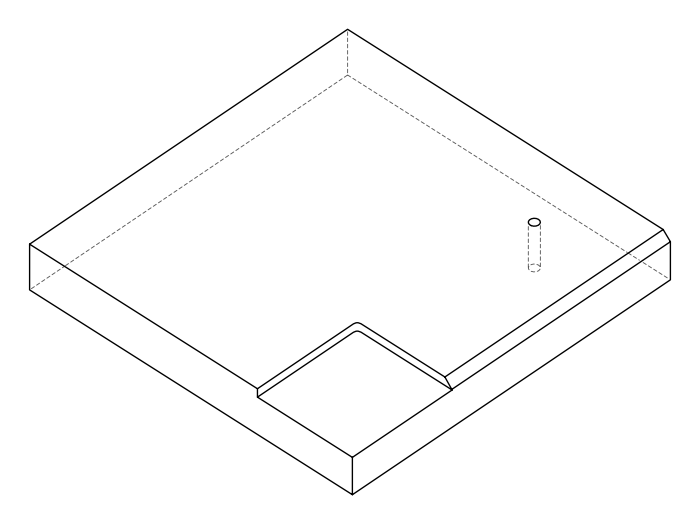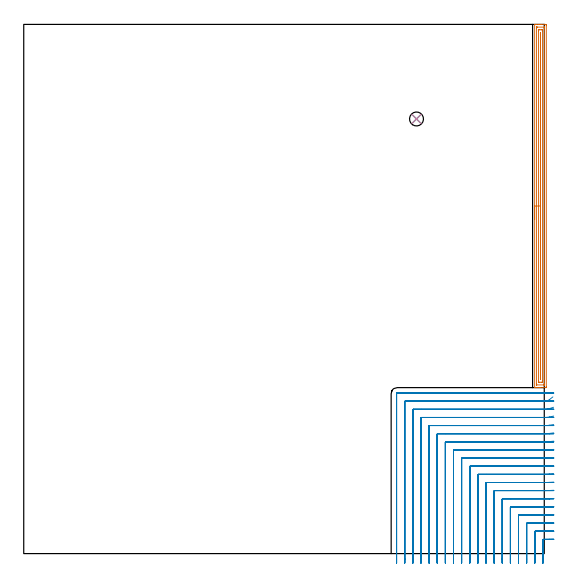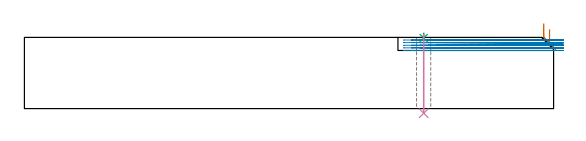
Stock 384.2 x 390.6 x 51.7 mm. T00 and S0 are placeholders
(PLAN: 4 operations, 3 tool changes, 36.7 min)
(1 AREA_MILL | FG_CHAMFER_SURFACE | UGT0205_001 | 8.73 min | 10112 mm3)
(2 MILL_CORNER_NOTCH_RECTANGULAR | CORNER_NOTCH_RECTANGULAR | UGT0201_126 | Follow Part, ap 2, ae 75% | 27.67 min | 131282 mm3)
(3 SPOT_DRILL | STEP1HOLE | NXT0321_9005460120000 | 0.03 min | 6 mm3)
(4 DRILL_THROUGH_HOLE_INTO_CENTER | STEP1HOLE | NXT0301_074 | 0.23 min | 4287 mm3)
(TOOL UGT0205_001 | Chamfer Mill 20 x 3 x 45 deg. | D20 FL50 Z2)
(TOOL UGT0201_126 | Carbide End Mill 8.0 | D8 FL15 Z4)
(TOOL NXT0321_9005460120000 | NC Spot Drill, 142deg, 12mm, Carbide, Uncoated | D12 PA142 FL30 Z2)
(TOOL NXT0301_074 | Carbide Drill 10.3mm [860.1-1030-031A1-MM 2214] | D10.3 PA140 FL55 Z2)
(OP 1 AREA_MILL)
G17 G21 G94 G90
T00 M6
G54
G17 G0 G90 X377.1 Y246.55 S1061 M3
G43 Z61.7 H0
G94 G1 Y246.588 Z60.828 F250.
Y246.702 Z59.963
Y246.891 Z59.112
Y247.153 Z58.28
Y247.487 Z57.474
Y247.89 Z56.7
Y248.358 Z55.964
Y248.89 Z55.272
Y249.479 Z54.629
Y250.122 Z54.039
Y250.814 Z53.508
Y251.55 Z53.04
Y252.324 Z52.637
Y253.13 Z52.303
Y253.962 Z52.041
Y254.813 Z51.852
Y255.678 Z51.738
Y256.55 Z51.7
Y390.439
X377.102 Y390.59 Z51.688
X377.229 Y390.598 Z51.563
X377.361 Y390.6 Z51.438
X377.705 Z51.094
X378.337 Z50.457
X380.403 Z48.394
X381.838 Z46.958
X385.058 Z43.739
X385.338 Y390.597 Z43.459
X385.693 Y390.59 Z43.105
X385.697 Y390.359 Z43.101
X385.7 Y389.993 Z43.1
Y389.623
Y123.107
X385.697 Y122.741 Z43.101
X385.693 Y122.51 Z43.105
X385.338 Y122.5 Z43.459
X380.962 Z47.832
X379.528 Z49.269
X378.337 Z50.457
X377.361 Z51.438
X377.23 Z51.562
X377.214 Y122.501 Z51.578
X377.102 Y122.51 Z51.688
X377.1 Y122.661 Z51.7
Y256.55
X378.514 Z50.286
Y388.027
X378.515 Y388.207 Z50.285
X378.519 Y388.563 Z50.281
X378.521 Y388.58 Z50.279
X378.53 Y388.59 Z50.27
X378.597 Y388.594 Z50.203
X378.699 Y388.598 Z50.101
X378.828 Y388.6 Z49.972
X379.212 Z49.588
X384.079 Y388.599 Z44.721
X384.231 Y388.595 Z44.569
X384.258 Y388.591 Z44.542
X384.279 Y388.586 Z44.521
X384.28 Y388.552 Z44.52
X384.284 Y388.389 Z44.516
X384.285 Y388.207 Z44.515
X384.286 Y387.495 Z44.514
X384.285 Y125.073 Z44.515
Y124.893
X384.28 Y124.537 Z44.52
X384.279 Y124.52 Z44.521
X384.269 Y124.51 Z44.531
X384.203 Y124.506 Z44.597
X384.101 Y124.502 Z44.699
X383.972 Y124.5 Z44.828
X383.588 Z45.212
X378.721 Y124.501 Z50.079
X378.569 Y124.505 Z50.231
X378.541 Y124.509 Z50.259
X378.521 Y124.514 Z50.279
X378.52 Y124.548 Z50.28
X378.516 Y124.71 Z50.284
X378.515 Y124.893 Z50.285
X378.514 Y125.605 Z50.286
Y256.55
X379.928 Z48.872
X379.929 Y385.691 Z48.871
X379.934 Y386.422 Z48.866
X379.935 Y386.577 Z48.865
X380.087 Y386.59 Z48.713
X380.789 Y386.599 Z48.011
X381.838 Y386.6 Z46.963
X382.542 Y386.596 Z46.258
X382.713 Y386.59 Z46.087
X382.865 Y386.575 Z45.935
X382.868 Y386.422 Z45.932
X382.87 Y386.262 Z45.93
X382.871 Y385.53 Z45.929
X382.872 Y385.367 Z45.928
X382.871 Y127.409 Z45.929
X382.866 Y126.678 Z45.934
X382.864 Y126.523 Z45.936
X382.713 Y126.51 Z46.087
X382.011 Y126.501 Z46.789
X380.962 Y126.5 Z47.838
X380.258 Y126.503 Z48.542
X380.087 Y126.51 Z48.713
X379.935 Y126.525 Z48.865
X379.932 Y126.678 Z48.868
X379.93 Y126.838 Z48.87
X379.929 Y127.57 Z48.871
X379.928 Y127.732 Z48.872
Y256.55
X381.343 Z47.457
Y384.308
X381.347 Y384.424 Z47.453
X381.357 Y384.59 Z47.444
X381.4 Y384.592 Z47.4
X381.443 Y384.59 Z47.357
X381.452 Y384.424 Z47.348
X381.456 Y384.308 Z47.344
X381.457 Y384.249 Z47.343
X381.456 Y128.792 Z47.344
X381.452 Y128.676 Z47.348
X381.443 Y128.51 Z47.357
X381.4 Y128.507 Z47.4
X381.357 Y128.51 Z47.443
X381.348 Y128.676 Z47.452
X381.343 Y128.792 Z47.457
Y128.851
Y256.55
Y257.422 Z47.495
Y258.286 Z47.609
Y259.138 Z47.798
Y259.97 Z48.06
Y260.776 Z48.394
Y261.55 Z48.797
Y262.286 Z49.266
Y262.978 Z49.797
Y263.621 Z50.386
Y264.21 Z51.029
Y264.741 Z51.722
Y265.21 Z52.457
Y265.613 Z53.231
Y265.947 Z54.037
Y266.209 Z54.869
Y266.398 Z55.721
Y266.512 Z56.586
Y266.55 Z57.457
G0 Z61.7
M5
M2
(OP 2 MILL_CORNER_NOTCH_RECTANGULAR)
G17 G21 G94 G90
T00 M6
G54
G17 G0 G90 X391.198 Y10.668 S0 M3
G43 Z61.7 H0
Z49.8
G94 G1 X388.2 Y10.564 F250.
G2 X384.478 Y10.5 R108. F500.
G1 X383.593
G3 X383.2 Y10.107 R0.4
G1 Y-4.
Y-7. F250.
G0 Z61.7
X391.198 Y16.677
Z49.8
G1 X388.2 Y16.568
G2 X384.478 Y16.5 R102. F500.
G1 X377.593
G3 X377.2 Y16.107 R0.4
G1 Y-4.
Y-7. F250.
G0 Z61.7
X391.198 Y22.689
Z49.8
G1 X388.2 Y22.572
G2 X384.478 Y22.5 R96. F500.
G1 X371.594
G3 X371.2 Y22.106 R0.4
G1 Y-4.
Y-7. F250.
G0 Z61.7
X391.197 Y28.701
Z49.8
G1 X388.2 Y28.577
G2 X384.478 Y28.5 R90. F500.
G1 X365.594
G3 X365.2 Y28.106 R0.4
G1 Y-4.
Y-7. F250.
G0 Z61.7
X391.197 Y34.715
Z49.8
G1 X388.2 Y34.583
G2 X384.478 Y34.5 R84. F500.
G1 X359.594
G3 X359.2 Y34.106 R0.4
G1 Y-4.
Y-7. F250.
G0 Z61.7
X391.197 Y40.732
Z49.8
G1 X388.2 Y40.589
G2 X384.478 Y40.5 R78. F500.
G1 X353.594
G3 X353.2 Y40.106 R0.4
G1 Y-4.
Y-7. F250.
G0 Z61.7
X391.196 Y46.751
Z49.8
G1 X388.2 Y46.596
G2 X384.478 Y46.5 R72. F500.
G1 X347.595
G3 X347.2 Y46.105 R0.4
G1 Y-4.
Y-7. F250.
G0 Z61.7
X391.195 Y52.774
Z49.8
G1 X388.2 Y52.605
G2 X384.478 Y52.5 R66. F500.
G1 X341.595
G3 X341.2 Y52.105 R0.4
G1 Y-4.
Y-7. F250.
G0 Z61.7
X391.194 Y58.802
Z49.8
G1 X388.2 Y58.616
G2 X384.478 Y58.5 R60. F500.
G1 X335.595
G3 X335.2 Y58.105 R0.4
G1 Y-4.
Y-7. F250.
G0 Z61.7
X391.193 Y64.835
Z49.8
G1 X388.2 Y64.628
G2 X384.478 Y64.5 R54. F500.
G1 X329.595
G3 X329.2 Y64.105 R0.4
G1 Y-4.
Y-7. F250.
G0 Z61.7
X391.191 Y70.877
Z49.8
G1 X388.2 Y70.645
G2 X384.478 Y70.5 R48. F500.
G1 X323.596
G3 X323.2 Y70.104 R0.4
G1 Y-4.
Y-7. F250.
G0 Z61.7
X391.188 Y76.931
Z49.8
G1 X388.2 Y76.665
G2 X384.478 Y76.5 R42. F500.
G1 X317.596
G3 X317.2 Y76.104 R0.4
G1 Y-4.
Y-7. F250.
G0 Z61.7
X391.184 Y83.003
Z49.8
G1 X388.2 Y82.693
G2 X384.478 Y82.5 R36. F500.
G1 X311.596
G3 X311.2 Y82.104 R0.4
G1 Y-4.
Y-7. F250.
G0 Z61.7
X391.177 Y89.104
Z49.8
G1 X388.2 Y88.732
G2 X384.478 Y88.5 R30. F500.
G1 X305.596
G3 X305.2 Y88.104 R0.4
G1 Y-4.
Y-7. F250.
G0 Z61.7
X391.164 Y95.256
Z49.8
G1 X388.2 Y94.79
G2 X384.478 Y94.5 R24. F500.
G1 X299.596
G3 X299.2 Y94.104 R0.4
G1 Y-4.
Y-7. F250.
G0 Z61.7
X391.135 Y101.51
Z49.8
G1 X388.2 Y100.889
G2 X384.478 Y100.5 R18. F500.
G1 X293.597
G3 X293.2 Y100.103 R0.4
G1 Y-4.
Y-7. F250.
G0 Z61.7
X391.052 Y108.023
Z49.8
G1 X388.2 Y107.092
G2 X384.478 Y106.5 R12. F500.
G1 X287.597
G3 X287.2 Y106.103 R0.4
G1 Y-4.
Y-7. F250.
G0 Z61.7
X390.553 Y115.656
Z49.8
G1 X388.2 Y113.794
G2 X384.478 Y112.5 R6. F500.
G1 X281.597
G3 X281.2 Y112.103 R0.4
G1 Y-4.
Y-7. F250.
G0 Z61.7
X387.478 Y118.5
Z49.8
G1 X384.478
X275.6 F500.
G3 X275.2 Y118.1 R0.4
G1 Y-4.
Y-7. F250.
G0 Z61.7
X391.2 Y10.519
Z47.9
G1 X388.2 Y10.502
G2 X387.579 Y10.5 R108. F500.
G1 X383.593
G3 X383.2 Y10.107 R0.4
G1 Y-4.
Y-7. F250.
G0 Z61.7
X391.2 Y16.52
Z47.9
G1 X388.2 Y16.502
G2 X387.579 Y16.5 R102. F500.
G1 X377.593
G3 X377.2 Y16.107 R0.4
G1 Y-4.
Y-7. F250.
G0 Z61.7
X391.2 Y22.521
Z47.9
G1 X388.2 Y22.502
G2 X387.579 Y22.5 R96. F500.
G1 X371.594
G3 X371.2 Y22.106 R0.4
G1 Y-4.
Y-7. F250.
G0 Z61.7
X391.2 Y28.523
Z47.9
G1 X388.2 Y28.502
G2 X387.579 Y28.5 R90. F500.
G1 X365.594
G3 X365.2 Y28.106 R0.4
G1 Y-4.
Y-7. F250.
G0 Z61.7
X391.2 Y34.524
Z47.9
G1 X388.2 Y34.502
G2 X387.579 Y34.5 R84. F500.
G1 X359.594
G3 X359.2 Y34.106 R0.4
G1 Y-4.
Y-7. F250.
G0 Z61.7
X391.2 Y40.526
Z47.9
G1 X388.2 Y40.502
G2 X387.579 Y40.5 R78. F500.
G1 X353.594
G3 X353.2 Y40.106 R0.4
G1 Y-4.
Y-7. F250.
G0 Z61.7
X391.2 Y46.529
Z47.9
G1 X388.2 Y46.503
G2 X387.579 Y46.5 R72. F500.
G1 X347.595
G3 X347.2 Y46.105 R0.4
G1 Y-4.
Y-7. F250.
G0 Z61.7
X391.2 Y52.531
Z47.9
G1 X388.2 Y52.503
G2 X387.579 Y52.5 R66. F500.
G1 X341.595
G3 X341.2 Y52.105 R0.4
G1 Y-4.
Y-7. F250.
G0 Z61.7
X391.2 Y58.534
Z47.9
G1 X388.2 Y58.503
G2 X387.579 Y58.5 R60. F500.
G1 X335.595
G3 X335.2 Y58.105 R0.4
G1 Y-4.
Y-7. F250.
G0 Z61.7
X391.2 Y64.538
Z47.9
G1 X388.2 Y64.504
G2 X387.579 Y64.5 R54. F500.
G1 X329.595
G3 X329.2 Y64.105 R0.4
G1 Y-4.
Y-7. F250.
G0 Z61.7
X391.2 Y70.543
Z47.9
G1 X388.2 Y70.504
G2 X387.579 Y70.5 R48. F500.
G1 X323.596
G3 X323.2 Y70.104 R0.4
G1 Y-4.
Y-7. F250.
G0 Z61.7
X391.2 Y76.549
Z47.9
G1 X388.2 Y76.505
G2 X387.579 Y76.5 R42. F500.
G1 X317.596
G3 X317.2 Y76.104 R0.4
G1 Y-4.
Y-7. F250.
G0 Z61.7
X391.2 Y82.557
Z47.9
G1 X388.2 Y82.505
G2 X387.579 Y82.5 R36. F500.
G1 X311.596
G3 X311.2 Y82.104 R0.4
G1 Y-4.
Y-7. F250.
G0 Z61.7
X391.199 Y88.569
Z47.9
G1 X388.2 Y88.506
G2 X387.579 Y88.5 R30. F500.
G1 X305.596
G3 X305.2 Y88.104 R0.4
G1 Y-4.
Y-7. F250.
G0 Z61.7
X391.199 Y94.586
Z47.9
G1 X388.2 Y94.508
G2 X387.579 Y94.5 R24. F500.
G1 X299.596
G3 X299.2 Y94.104 R0.4
G1 Y-4.
Y-7. F250.
G0 Z61.7
X391.198 Y100.614
Z47.9
G1 X388.2 Y100.511
G2 X387.579 Y100.5 R18. F500.
G1 X293.597
G3 X293.2 Y100.103 R0.4
G1 Y-4.
Y-7. F250.
G0 Z61.7
X391.196 Y106.671
Z47.9
G1 X388.2 Y106.516
G2 X387.579 Y106.5 R12. F500.
G1 X287.597
G3 X287.2 Y106.103 R0.4
G1 Y-4.
Y-7. F250.
G0 Z61.7
X391.184 Y112.843
Z47.9
G1 X388.2 Y112.532
G2 X387.579 Y112.5 R6. F500.
G1 X281.597
G3 X281.2 Y112.103 R0.4
G1 Y-4.
Y-7. F250.
G0 Z61.7
X390.579 Y118.5
Z47.9
G1 X387.579
X275.6 F500.
G3 X275.2 Y118.1 R0.4
G1 Y-4.
Y-7. F250.
G0 Z61.7
X391.2 Y10.5
Z46.
G1 X388.2
X383.593 F500.
G3 X383.2 Y10.107 R0.4
G1 Y-4.
Y-7. F250.
G0 Z61.7
X391.2 Y16.5
Z46.
G1 X388.2
X383.593 F500.
X377.593
G3 X377.2 Y16.107 R0.4
G1 Y-4.
Y-7. F250.
G0 Z61.7
X391.2 Y22.5
Z46.
G1 X388.2
X377.593 F500.
X371.594
G3 X371.2 Y22.106 R0.4
G1 Y-4.
Y-7. F250.
G0 Z61.7
X391.2 Y28.5
Z46.
G1 X388.2
X371.594 F500.
X365.594
G3 X365.2 Y28.106 R0.4
G1 Y-4.
Y-7. F250.
G0 Z61.7
X391.2 Y34.5
Z46.
G1 X388.2
X365.594 F500.
X359.594
G3 X359.2 Y34.106 R0.4
G1 Y-4.
Y-7. F250.
G0 Z61.7
X391.2 Y40.5
Z46.
G1 X388.2
X359.594 F500.
X353.594
G3 X353.2 Y40.106 R0.4
G1 Y-4.
Y-7. F250.
G0 Z61.7
X391.2 Y46.5
Z46.
G1 X388.2
X353.594 F500.
X347.595
G3 X347.2 Y46.105 R0.4
G1 Y-4.
Y-7. F250.
G0 Z61.7
X391.2 Y52.5
Z46.
G1 X388.2
X347.595 F500.
X341.595
G3 X341.2 Y52.105 R0.4
G1 Y-4.
Y-7. F250.
G0 Z61.7
X391.2 Y58.5
Z46.
G1 X388.2
X341.595 F500.
X335.595
G3 X335.2 Y58.105 R0.4
G1 Y-4.
Y-7. F250.
G0 Z61.7
X391.2 Y64.5
Z46.
G1 X388.2
X335.595 F500.
X329.595
G3 X329.2 Y64.105 R0.4
G1 Y-4.
Y-7. F250.
G0 Z61.7
X391.2 Y70.5
Z46.
G1 X388.2
X329.595 F500.
X323.596
G3 X323.2 Y70.104 R0.4
G1 Y-4.
Y-7. F250.
G0 Z61.7
X391.2 Y76.5
Z46.
G1 X388.2
X323.596 F500.
X317.596
G3 X317.2 Y76.104 R0.4
G1 Y-4.
Y-7. F250.
G0 Z61.7
X391.2 Y82.5
Z46.
G1 X388.2
X317.596 F500.
X311.596
G3 X311.2 Y82.104 R0.4
G1 Y-4.
Y-7. F250.
G0 Z61.7
X391.2 Y88.5
Z46.
G1 X388.2
X311.596 F500.
X305.596
G3 X305.2 Y88.104 R0.4
G1 Y-4.
Y-7. F250.
G0 Z61.7
X391.2 Y94.5
Z46.
G1 X388.2
X305.596 F500.
X299.596
G3 X299.2 Y94.104 R0.4
G1 Y-4.
Y-7. F250.
G0 Z61.7
X391.2 Y100.501
Z46.
G1 X388.2 Y100.5
X299.596 F500.
X293.597
G3 X293.2 Y100.103 R0.4
G1 Y-4.
Y-7. F250.
G0 Z61.7
X391.2 Y106.501
Z46.
G1 X388.2 Y106.5
X293.597 F500.
X287.597
G3 X287.2 Y106.103 R0.4
G1 Y-4.
Y-7. F250.
G0 Z61.7
X391.2 Y112.502
Z46.
G1 X388.2 Y112.5
X287.597 F500.
X281.597
G3 X281.2 Y112.103 R0.4
G1 Y-4.
Y-7. F250.
G0 Z61.7
X391.196 Y118.5
Z46.
G1 X388.196
X275.6 F500.
G3 X275.2 Y118.1 R0.4
G1 Y-4.
Y-7. F250.
G0 Z61.7
X391.2 Y10.5
Z44.1
G1 X388.2
X383.593 F500.
G3 X383.2 Y10.107 R0.4
G1 Y-4.
Y-7. F250.
G0 Z61.7
X391.2 Y16.5
Z44.1
G1 X388.2
X377.593 F500.
G3 X377.2 Y16.107 R0.4
G1 Y-4.
Y-7. F250.
G0 Z61.7
X391.2 Y22.5
Z44.1
G1 X388.2
X371.594 F500.
G3 X371.2 Y22.106 R0.4
G1 Y-4.
Y-7. F250.
G0 Z61.7
X391.2 Y28.5
Z44.1
G1 X388.2
X365.594 F500.
G3 X365.2 Y28.106 R0.4
G1 Y-4.
Y-7. F250.
G0 Z61.7
X391.2 Y34.5
Z44.1
G1 X388.2
X359.594 F500.
G3 X359.2 Y34.106 R0.4
G1 Y-4.
Y-7. F250.
G0 Z61.7
X391.2 Y40.5
Z44.1
G1 X388.2
X353.594 F500.
G3 X353.2 Y40.106 R0.4
G1 Y-4.
Y-7. F250.
G0 Z61.7
X391.2 Y46.5
Z44.1
G1 X388.2
X347.595 F500.
G3 X347.2 Y46.105 R0.4
G1 Y-4.
Y-7. F250.
G0 Z61.7
X391.2 Y52.5
Z44.1
G1 X388.2
X341.595 F500.
G3 X341.2 Y52.105 R0.4
G1 Y-4.
Y-7. F250.
G0 Z61.7
X391.2 Y58.5
Z44.1
G1 X388.2
X335.595 F500.
G3 X335.2 Y58.105 R0.4
G1 Y-4.
Y-7. F250.
G0 Z61.7
X391.2 Y64.5
Z44.1
G1 X388.2
X329.595 F500.
G3 X329.2 Y64.105 R0.4
G1 Y-4.
Y-7. F250.
G0 Z61.7
X391.2 Y70.5
Z44.1
G1 X388.2
X323.596 F500.
G3 X323.2 Y70.104 R0.4
G1 Y-4.
Y-7. F250.
G0 Z61.7
X391.2 Y76.5
Z44.1
G1 X388.2
X317.596 F500.
G3 X317.2 Y76.104 R0.4
G1 Y-4.
Y-7. F250.
G0 Z61.7
X391.2 Y82.5
Z44.1
G1 X388.2
X311.596 F500.
G3 X311.2 Y82.104 R0.4
G1 Y-4.
Y-7. F250.
G0 Z61.7
X391.2 Y88.5
Z44.1
G1 X388.2
X305.596 F500.
G3 X305.2 Y88.104 R0.4
G1 Y-4.
Y-7. F250.
G0 Z61.7
X391.2 Y94.5
Z44.1
G1 X388.2
X299.596 F500.
G3 X299.2 Y94.104 R0.4
G1 Y-4.
Y-7. F250.
G0 Z61.7
X391.2 Y100.5
Z44.1
G1 X388.2
X293.597 F500.
G3 X293.2 Y100.103 R0.4
G1 Y-4.
Y-7. F250.
G0 Z61.7
X391.2 Y106.5
Z44.1
G1 X388.2
X287.597 F500.
G3 X287.2 Y106.103 R0.4
G1 Y-4.
Y-7. F250.
G0 Z61.7
X391.2 Y112.5
Z44.1
G1 X388.2
X281.597 F500.
G3 X281.2 Y112.103 R0.4
G1 Y-4.
Y-7. F250.
G0 Z61.7
X391.2 Y118.5
Z44.1
G1 X388.2
X275.6 F500.
G3 X275.2 Y118.1 R0.4
G1 Y-4.
Y-7. F250.
G0 Z61.7
X391.2 Y10.5
Z42.2
G1 X388.2
X383.593 F500.
G3 X383.2 Y10.107 R0.4
G1 Y-4.
Y-7. F250.
G0 Z61.7
X391.2 Y16.5
Z42.2
G1 X388.2
X377.593 F500.
G3 X377.2 Y16.107 R0.4
G1 Y-4.
Y-7. F250.
G0 Z61.7
X391.2 Y22.5
Z42.2
G1 X388.2
X371.594 F500.
G3 X371.2 Y22.106 R0.4
G1 Y-4.
Y-7. F250.
G0 Z61.7
X391.2 Y28.5
Z42.2
G1 X388.2
X365.594 F500.
G3 X365.2 Y28.106 R0.4
G1 Y-4.
Y-7. F250.
G0 Z61.7
X391.2 Y34.5
Z42.2
G1 X388.2
X359.594 F500.
G3 X359.2 Y34.106 R0.4
G1 Y-4.
Y-7. F250.
G0 Z61.7
X391.2 Y40.5
Z42.2
G1 X388.2
X353.594 F500.
G3 X353.2 Y40.106 R0.4
G1 Y-4.
Y-7. F250.
G0 Z61.7
X391.2 Y46.5
Z42.2
G1 X388.2
X347.595 F500.
G3 X347.2 Y46.105 R0.4
G1 Y-4.
Y-7. F250.
G0 Z61.7
X391.2 Y52.5
Z42.2
G1 X388.2
X341.595 F500.
G3 X341.2 Y52.105 R0.4
G1 Y-4.
Y-7. F250.
G0 Z61.7
X391.2 Y58.5
Z42.2
G1 X388.2
X335.595 F500.
G3 X335.2 Y58.105 R0.4
G1 Y-4.
Y-7. F250.
G0 Z61.7
X391.2 Y64.5
Z42.2
G1 X388.2
X329.595 F500.
G3 X329.2 Y64.105 R0.4
G1 Y-4.
Y-7. F250.
G0 Z61.7
X391.2 Y70.5
Z42.2
G1 X388.2
X323.596 F500.
G3 X323.2 Y70.104 R0.4
G1 Y-4.
Y-7. F250.
G0 Z61.7
X391.2 Y76.5
Z42.2
G1 X388.2
X317.596 F500.
G3 X317.2 Y76.104 R0.4
G1 Y-4.
Y-7. F250.
G0 Z61.7
X391.2 Y82.5
Z42.2
G1 X388.2
X311.596 F500.
G3 X311.2 Y82.104 R0.4
G1 Y-4.
Y-7. F250.
G0 Z61.7
X391.2 Y88.5
Z42.2
G1 X388.2
X305.596 F500.
G3 X305.2 Y88.104 R0.4
G1 Y-4.
Y-7. F250.
G0 Z61.7
X391.2 Y94.5
Z42.2
G1 X388.2
X299.596 F500.
G3 X299.2 Y94.104 R0.4
G1 Y-4.
Y-7. F250.
G0 Z61.7
X391.2 Y100.5
Z42.2
G1 X388.2
X293.597 F500.
G3 X293.2 Y100.103 R0.4
G1 Y-4.
Y-7. F250.
G0 Z61.7
X391.2 Y106.5
Z42.2
G1 X388.2
X287.597 F500.
G3 X287.2 Y106.103 R0.4
G1 Y-4.
Y-7. F250.
G0 Z61.7
X391.2 Y112.5
Z42.2
G1 X388.2
X281.597 F500.
G3 X281.2 Y112.103 R0.4
G1 Y-4.
Y-7. F250.
G0 Z61.7
X391.2 Y118.5
Z42.2
G1 X388.2
X275.6 F500.
G3 X275.2 Y118.1 R0.4
G1 Y-4.
Y-7. F250.
G0 Z61.7
M5
M2
(OP 3 SPOT_DRILL)
G17 G21 G94 G90
T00 M6
G54
G17 G0 G90 X289.9 Y320.8 S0 M3
G43 Z61.7 H0
G94 G81 G98 Z51.257 F250. R54.7
G80
M5
M2
(OP 4 DRILL_THROUGH_HOLE_INTO_CENTER)
G17 G21 G94 G90
T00 M6
G54
G17 G0 G90 X289.9 Y320.8 S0 M3
G43 Z61.7 H1
G94 G73 G98 Z-3.374 F250. Q9.179 R53.7
G80
M5
M2
